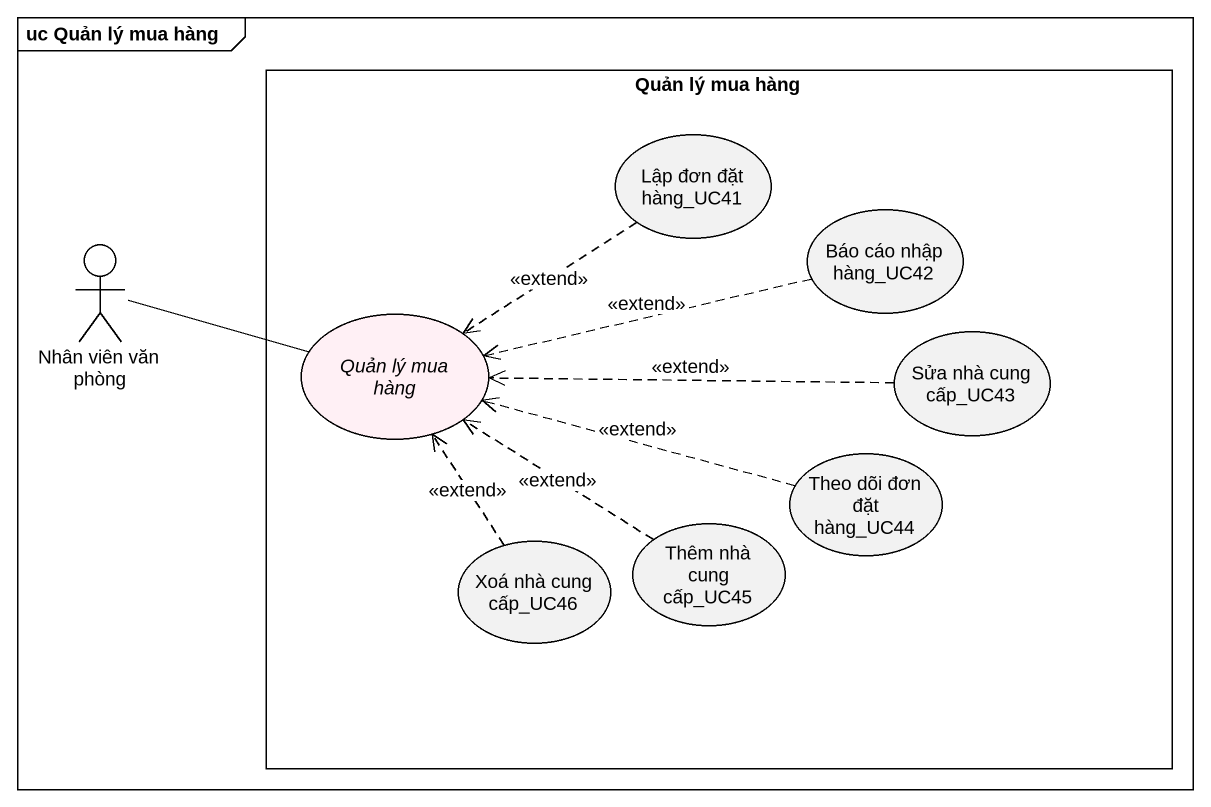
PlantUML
@startuml
mainframe uc Quản lý mua hàng
rectangle "Quản lý mua hàng" as Quản_lý_mua_hàng {
  usecase "Lập đơn đặt hàng_UC41" as Lập_đơn_đặt_hàng_UC41
  usecase "Báo cáo nhập hàng_UC42" as Báo_cáo_nhập_hàng_UC42
  usecase "Quản lý mua hàng" as Quản_lý_mua_hàng_2 #FFF0F5
  usecase "Sửa nhà cung cấp_UC43" as Sửa_nhà_cung_cấp_UC43
  usecase "Theo dõi đơn đặt hàng_UC44" as Theo_dõi_đơn_đặt_hàng_UC44
  usecase "Xoá nhà cung cấp_UC46" as Xoá_nhà_cung_cấp_UC46
  usecase "Thêm nhà cung cấp_UC45" as Thêm_nhà_cung_cấp_UC45
}
actor "Nhân viên văn phòng" as Nhân_viên_văn_phòng
Lập_đơn_đặt_hàng_UC41 ..> Quản_lý_mua_hàng_2 : <<extend>>
Báo_cáo_nhập_hàng_UC42 .left.> Quản_lý_mua_hàng_2 : <<extend>>
Nhân_viên_văn_phòng -right- Quản_lý_mua_hàng_2
Sửa_nhà_cung_cấp_UC43 .left.> Quản_lý_mua_hàng_2 : <<extend>>
Theo_dõi_đơn_đặt_hàng_UC44 .left.> Quản_lý_mua_hàng_2 : <<extend>>
Xoá_nhà_cung_cấp_UC46 .up.> Quản_lý_mua_hàng_2 : <<extend>>
Thêm_nhà_cung_cấp_UC45 .up.> Quản_lý_mua_hàng_2 : <<extend>>
@enduml
